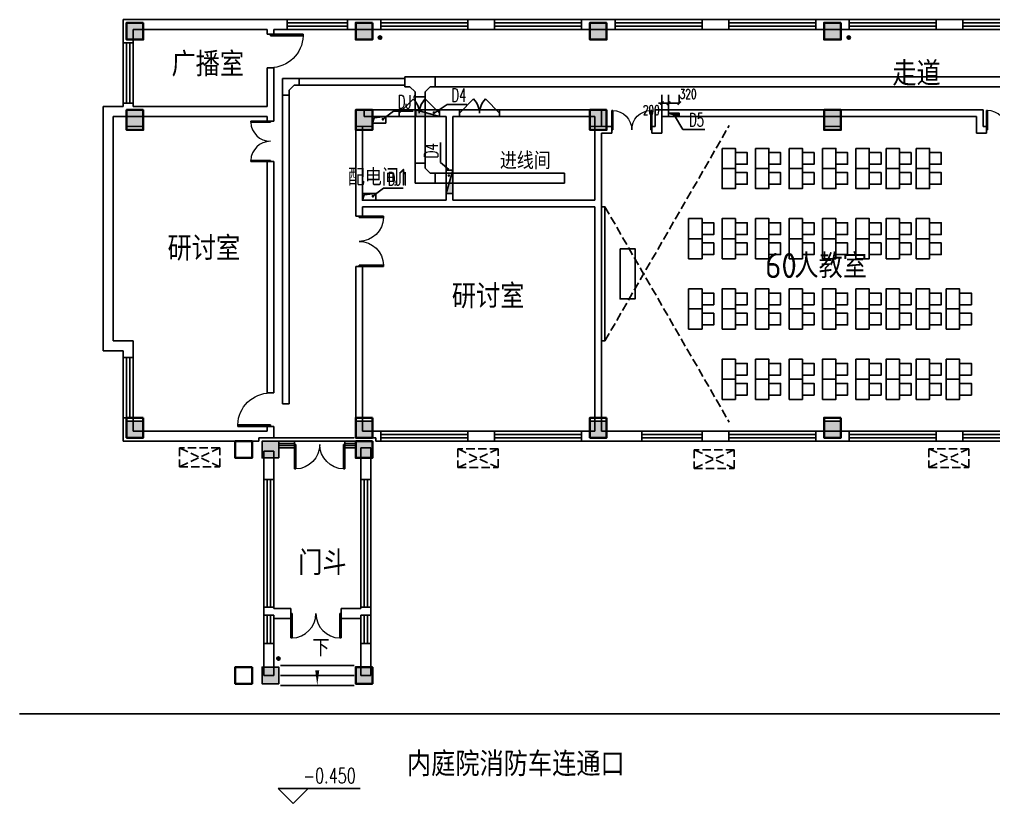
# Model space of a CAD drawing. Extents: x 0 to 302064749, y -59725395 to 1524223.
# Drawn here: x 207873226 to 210784476, y -2830998 to -488307 of the extents above; entities that cross this region are included whole.
import ezdxf

# ---------------------------------------------------------------- set-up
doc = ezdxf.new("R2010")
doc.units = 0
doc.header["$LTSCALE"] = 1000
doc.linetypes.add('DASH', pattern=[0.35, 0.25, -0.1])
for name, color, linetype in [('0-底图', 7, 'Continuous'), ('CABLETRAY', 4, 'Continuous'), ('COLU', 7, 'Continuous'), ('COLU_HATCH', 251, 'Continuous'), ('CURTWALL', 4, 'Continuous'), ('DIM_ELEV', 3, 'Continuous'), ('DIM_SYMB', 3, 'Continuous'), ('DOOR_FIRE', 4, 'Continuous'), ('PUB_TEXT', 7, 'Continuous'), ('STAIR', 2, 'Continuous'), ('TEXT', 7, 'Continuous'), ('WALL', 2, 'Continuous'), ('WINDOW', 4, 'Continuous'), ('家具', 8, 'Continuous'), ('排水', 153, 'Continuous'), ('电洞建筑', 20, 'Continuous'), ('电洞结构', 31, 'Continuous'), ('看线', 30, 'Continuous'), ('空调外机', 211, 'Continuous'), ('道路-DX', 4, 'Continuous')]:
    doc.layers.add(name, color=color, linetype=linetype)
doc.layers.add('砼柱', color=2, linetype='Continuous', lineweight=35)
doc.styles.add('_TCH_DIM', font='SIMPLEX', dxfattribs={"width": 0.8, "height": 5, "bigfont": 'HZTXT'})
doc.styles.add('_TEL_DIM', font='simplex.shx', dxfattribs={"width": 0.8, "height": 3.5, "bigfont": 'gbcbig.shx'})
doc.styles.add('A_DIM_T3', font='simplex.shx', dxfattribs={"width": 0.7, "bigfont": 'gbcbig.shx'})
doc.styles.get("Standard").update_dxf_attribs({"font": 'geniso.shx', "bigfont": 'hztxt.shx'})
doc.dimstyles.new('_TCH_ARCH&&100', dxfattribs={"dimtxt": 280, "dimasz": 100, "dimexe": 250, "dimexo": 300, "dimgap": 135, "dimtad": 1, "dimdec": 0, "dimzin": 0, "dimdsep": 46, "dimtxsty": 'A_DIM_T3', "dimblk": 'ARCHTICK', "dimcen": 0.09, "dimclrt": 7, "dimazin": 2, "dimtfac": 1, "dimtdec": 0, "dimtix": 1, "dimtmove": 2, "dimatfit": 3, "dimfxl": 150, "dimtolj": 1, "dimtzin": 0, "dimarcsym": 0})

# ---------------------------------------------------------------- blocks, each defined once
blk = doc.blocks.new('_ArchTick')
at = {"color": 0, "linetype": 'ByBlock', "const_width": 0.4}
blk.add_lwpolyline([(-0.5, -0.5), (0.5, 0.5)], dxfattribs=at)
blk = doc.blocks.new('*D985')
at = {"layer": 'Defpoints', "color": 0, "transparency": 16777216}
for p in [(2077550, -6935), (2077230, -7232), (2077550, -7232)]:
    blk.add_point(p, dxfattribs=at)
at = {"layer": '电洞建筑', "color": 0, "lineweight": -2, "transparency": 16777216}
for p, q in [((2077230, -6932), (2077230, -6685)), ((2077550, -6932), (2077550, -6685)), ((2077230, -6935), (2077550, -6935))]:
    blk.add_line(p, q, dxfattribs=at)
at = {"layer": '电洞建筑', "color": 0, "lineweight": -2, "transparency": 16777216, "xscale": 100, "yscale": 100, "zscale": 100, "rotation": 180}
blk.add_blockref('_ArchTick', (2077230, -6935), dxfattribs=at)
at = {"layer": '电洞建筑', "color": 0, "lineweight": -2, "transparency": 16777216, "xscale": 100, "yscale": 100, "zscale": 100}
blk.add_blockref('_ArchTick', (2077550, -6935), dxfattribs=at)
at = {"layer": '电洞建筑', "color": 7, "transparency": 16777216, "insert": (2077813, -6658), "char_height": 280, "attachment_point": 5, "style": 'A_DIM_T3'}
blk.add_mtext('\\A1;320', dxfattribs=at)
blk = doc.blocks.new('js')
at = {"layer": '家具', "linetype": 'DASH'}
for points in [[(569568, 805988), (573281, 812418)], [(569568, 809988), (573281, 803558)]]:
    blk.add_lwpolyline(points, dxfattribs=at)
at = {"layer": '家具'}
for points in [[(573068, 811738), (573068, 811138), (573468, 811138), (573468, 811738)], [(574068, 811738), (574068, 811138), (574468, 811138), (574468, 811738)], [(575068, 811738), (575068, 811138), (575468, 811138), (575468, 811738)], [(576068, 811738), (576068, 811138), (576468, 811138), (576468, 811738)], [(577068, 811738), (577068, 811138), (577468, 811138), (577468, 811738)], [(577968, 811738), (577968, 811138), (578368, 811138), (578368, 811738)], [(578868, 811738), (578868, 811138), (579268, 811138), (579268, 811738)], [(573468, 811613), (573468, 811263), (573818, 811263), (573818, 811613)], [(574468, 811613), (574468, 811263), (574818, 811263), (574818, 811613)], [(575468, 811613), (575468, 811263), (575818, 811263), (575818, 811613)], [(576468, 811613), (576468, 811263), (576818, 811263), (576818, 811613)], [(577468, 811613), (577468, 811263), (577818, 811263), (577818, 811613)], [(578368, 811613), (578368, 811263), (578718, 811263), (578718, 811613)], [(579268, 811613), (579268, 811263), (579618, 811263), (579618, 811613)], [(573068, 811138), (573068, 810538), (573468, 810538), (573468, 811138)], [(574068, 811138), (574068, 810538), (574468, 810538), (574468, 811138)], [(575068, 811138), (575068, 810538), (575468, 810538), (575468, 811138)], [(576068, 811138), (576068, 810538), (576468, 810538), (576468, 811138)], [(577068, 811138), (577068, 810538), (577468, 810538), (577468, 811138)], [(577968, 811138), (577968, 810538), (578368, 810538), (578368, 811138)], [(578868, 811138), (578868, 810538), (579268, 810538), (579268, 811138)], [(573468, 811013), (573468, 810663), (573818, 810663), (573818, 811013)], [(574468, 811013), (574468, 810663), (574818, 810663), (574818, 811013)], [(575468, 811013), (575468, 810663), (575818, 810663), (575818, 811013)], [(576468, 811013), (576468, 810663), (576818, 810663), (576818, 811013)], [(577468, 811013), (577468, 810663), (577818, 810663), (577818, 811013)], [(578368, 811013), (578368, 810663), (578718, 810663), (578718, 811013)], [(579268, 811013), (579268, 810663), (579618, 810663), (579618, 811013)], [(569468, 805988), (569468, 809988), (569568, 809988), (569568, 805988)], [(572068, 809038), (572068, 809638), (572468, 809638), (572468, 809038)], [(573068, 809038), (573068, 809638), (573468, 809638), (573468, 809038)], [(574068, 809038), (574068, 809638), (574468, 809638), (574468, 809038)], [(575068, 809038), (575068, 809638), (575468, 809638), (575468, 809038)], [(576068, 809038), (576068, 809638), (576468, 809638), (576468, 809038)], [(577068, 809038), (577068, 809638), (577468, 809638), (577468, 809038)], [(577968, 809038), (577968, 809638), (578368, 809638), (578368, 809038)], [(578868, 809038), (578868, 809638), (579268, 809638), (579268, 809038)], [(572468, 809163), (572468, 809513), (572818, 809513), (572818, 809163)], [(573468, 809163), (573468, 809513), (573818, 809513), (573818, 809163)], [(574468, 809163), (574468, 809513), (574818, 809513), (574818, 809163)], [(575468, 809163), (575468, 809513), (575818, 809513), (575818, 809163)], [(576468, 809163), (576468, 809513), (576818, 809513), (576818, 809163)], [(577468, 809163), (577468, 809513), (577818, 809513), (577818, 809163)], [(578368, 809163), (578368, 809513), (578718, 809513), (578718, 809163)], [(579268, 809163), (579268, 809513), (579618, 809513), (579618, 809163)], [(572068, 808438), (572068, 809038), (572468, 809038), (572468, 808438)], [(573068, 808438), (573068, 809038), (573468, 809038), (573468, 808438)], [(574068, 808438), (574068, 809038), (574468, 809038), (574468, 808438)], [(575068, 808438), (575068, 809038), (575468, 809038), (575468, 808438)], [(576068, 808438), (576068, 809038), (576468, 809038), (576468, 808438)], [(577068, 808438), (577068, 809038), (577468, 809038), (577468, 808438)], [(577968, 808438), (577968, 809038), (578368, 809038), (578368, 808438)], [(578868, 808438), (578868, 809038), (579268, 809038), (579268, 808438)], [(572468, 808563), (572468, 808913), (572818, 808913), (572818, 808563)], [(573468, 808563), (573468, 808913), (573818, 808913), (573818, 808563)], [(574468, 808563), (574468, 808913), (574818, 808913), (574818, 808563)], [(575468, 808563), (575468, 808913), (575818, 808913), (575818, 808563)], [(576468, 808563), (576468, 808913), (576818, 808913), (576818, 808563)], [(577468, 808563), (577468, 808913), (577818, 808913), (577818, 808563)], [(578368, 808563), (578368, 808913), (578718, 808913), (578718, 808563)], [(579268, 808563), (579268, 808913), (579618, 808913), (579618, 808563)], [(570018, 808738), (570468, 808738), (570468, 807238), (570018, 807238)], [(572068, 806938), (572068, 807538), (572468, 807538), (572468, 806938)], [(572468, 807063), (572468, 807413), (572818, 807413), (572818, 807063)], [(573068, 806938), (573068, 807538), (573468, 807538), (573468, 806938)], [(573468, 807063), (573468, 807413), (573818, 807413), (573818, 807063)], [(574068, 806938), (574068, 807538), (574468, 807538), (574468, 806938)], [(574468, 807063), (574468, 807413), (574818, 807413), (574818, 807063)], [(575068, 806938), (575068, 807538), (575468, 807538), (575468, 806938)], [(575468, 807063), (575468, 807413), (575818, 807413), (575818, 807063)], [(576068, 806938), (576068, 807538), (576468, 807538), (576468, 806938)], [(576468, 807063), (576468, 807413), (576818, 807413), (576818, 807063)], [(577068, 806938), (577068, 807538), (577468, 807538), (577468, 806938)], [(577468, 807063), (577468, 807413), (577818, 807413), (577818, 807063)], [(577968, 806938), (577968, 807538), (578368, 807538), (578368, 806938)], [(578368, 807063), (578368, 807413), (578718, 807413), (578718, 807063)], [(578868, 806938), (578868, 807538), (579268, 807538), (579268, 806938)], [(579268, 807063), (579268, 807413), (579618, 807413), (579618, 807063)], [(579768, 806938), (579768, 807538), (580168, 807538), (580168, 806938)], [(580168, 807063), (580168, 807413), (580518, 807413), (580518, 807063)], [(572068, 806338), (572068, 806938), (572468, 806938), (572468, 806338)], [(572468, 806463), (572468, 806813), (572818, 806813), (572818, 806463)], [(573068, 806338), (573068, 806938), (573468, 806938), (573468, 806338)], [(573468, 806463), (573468, 806813), (573818, 806813), (573818, 806463)], [(574068, 806338), (574068, 806938), (574468, 806938), (574468, 806338)], [(574468, 806463), (574468, 806813), (574818, 806813), (574818, 806463)], [(575068, 806338), (575068, 806938), (575468, 806938), (575468, 806338)], [(575468, 806463), (575468, 806813), (575818, 806813), (575818, 806463)], [(576068, 806338), (576068, 806938), (576468, 806938), (576468, 806338)], [(576468, 806463), (576468, 806813), (576818, 806813), (576818, 806463)], [(577068, 806338), (577068, 806938), (577468, 806938), (577468, 806338)], [(577468, 806463), (577468, 806813), (577818, 806813), (577818, 806463)], [(577968, 806338), (577968, 806938), (578368, 806938), (578368, 806338)], [(578368, 806463), (578368, 806813), (578718, 806813), (578718, 806463)], [(578868, 806338), (578868, 806938), (579268, 806938), (579268, 806338)], [(579268, 806463), (579268, 806813), (579618, 806813), (579618, 806463)], [(579768, 806338), (579768, 806938), (580168, 806938), (580168, 806338)], [(580168, 806463), (580168, 806813), (580518, 806813), (580518, 806463)], [(573068, 804838), (573068, 805438), (573468, 805438), (573468, 804838)], [(573468, 804963), (573468, 805313), (573818, 805313), (573818, 804963)], [(574068, 804838), (574068, 805438), (574468, 805438), (574468, 804838)], [(574468, 804963), (574468, 805313), (574818, 805313), (574818, 804963)], [(575068, 804838), (575068, 805438), (575468, 805438), (575468, 804838)], [(575468, 804963), (575468, 805313), (575818, 805313), (575818, 804963)], [(576068, 804838), (576068, 805438), (576468, 805438), (576468, 804838)], [(576468, 804963), (576468, 805313), (576818, 805313), (576818, 804963)], [(577068, 804838), (577068, 805438), (577468, 805438), (577468, 804838)], [(577468, 804963), (577468, 805313), (577818, 805313), (577818, 804963)], [(577968, 804838), (577968, 805438), (578368, 805438), (578368, 804838)], [(578368, 804963), (578368, 805313), (578718, 805313), (578718, 804963)], [(578868, 804838), (578868, 805438), (579268, 805438), (579268, 804838)], [(579268, 804963), (579268, 805313), (579618, 805313), (579618, 804963)], [(579768, 804838), (579768, 805438), (580168, 805438), (580168, 804838)], [(580168, 804963), (580168, 805313), (580518, 805313), (580518, 804963)], [(573068, 804238), (573068, 804838), (573468, 804838), (573468, 804238)], [(573468, 804363), (573468, 804713), (573818, 804713), (573818, 804363)], [(574068, 804238), (574068, 804838), (574468, 804838), (574468, 804238)], [(574468, 804363), (574468, 804713), (574818, 804713), (574818, 804363)], [(575068, 804238), (575068, 804838), (575468, 804838), (575468, 804238)], [(575468, 804363), (575468, 804713), (575818, 804713), (575818, 804363)], [(576068, 804238), (576068, 804838), (576468, 804838), (576468, 804238)], [(576468, 804363), (576468, 804713), (576818, 804713), (576818, 804363)], [(577068, 804238), (577068, 804838), (577468, 804838), (577468, 804238)], [(577468, 804363), (577468, 804713), (577818, 804713), (577818, 804363)], [(577968, 804238), (577968, 804838), (578368, 804838), (578368, 804238)], [(578368, 804363), (578368, 804713), (578718, 804713), (578718, 804363)], [(578868, 804238), (578868, 804838), (579268, 804838), (579268, 804238)], [(579268, 804363), (579268, 804713), (579618, 804713), (579618, 804363)], [(579768, 804238), (579768, 804838), (580168, 804838), (580168, 804238)], [(580168, 804363), (580168, 804713), (580518, 804713), (580518, 804363)]]:
    blk.add_lwpolyline(points, close=True, dxfattribs=at)
blk = doc.blocks.new('ng')
at = {"layer": '排水'}
for p, q in [((346041, 781408), (346041, 781308)), ((345991, 781358), (346091, 781358))]:
    blk.add_line(p, q, dxfattribs=at)
blk.add_circle((346041, 781358), 50, dxfattribs=at)
blk = doc.blocks.new('1111')
at = {"layer": 'COLU_HATCH'}
h = blk.add_hatch(color=256, dxfattribs=at)
h.dxf.hatch_style = 1
h.paths.add_polyline_path([(1099492, 1114091), (1099492, 1114591), (1098992, 1114591), (1098992, 1114091)])
h = blk.add_hatch(color=256, dxfattribs=at)
h.dxf.hatch_style = 1
h.paths.add_polyline_path([(1106342, 1114091), (1106342, 1114591), (1105842, 1114591), (1105842, 1114091)])
h = blk.add_hatch(color=256, dxfattribs=at)
h.dxf.hatch_style = 1
h.paths.add_polyline_path([(1113342, 1114091), (1113342, 1114591), (1112842, 1114591), (1112842, 1114091)])
h = blk.add_hatch(color=256, dxfattribs=at)
h.dxf.hatch_style = 1
h.paths.add_polyline_path([(1120342, 1114091), (1120342, 1114591), (1119842, 1114591), (1119842, 1114091)])
h = blk.add_hatch(color=256, dxfattribs=at)
h.dxf.hatch_style = 1
h.paths.add_polyline_path([(1099492, 1111491), (1099492, 1111991), (1098992, 1111991), (1098992, 1111491)])
h = blk.add_hatch(color=256, dxfattribs=at)
h.dxf.hatch_style = 1
h.paths.add_polyline_path([(1106342, 1111491), (1106342, 1111991), (1105842, 1111991), (1105842, 1111491)])
h = blk.add_hatch(color=256, dxfattribs=at)
h.dxf.hatch_style = 1
h.paths.add_polyline_path([(1113342, 1111491), (1113342, 1111991), (1112842, 1111991), (1112842, 1111491)])
h = blk.add_hatch(color=256, dxfattribs=at)
h.dxf.hatch_style = 1
h.paths.add_polyline_path([(1120342, 1111491), (1120342, 1111991), (1119842, 1111991), (1119842, 1111491)])
h = blk.add_hatch(color=256, dxfattribs=at)
h.dxf.hatch_style = 1
h.paths.add_polyline_path([(1099492, 1102191), (1099492, 1102691), (1098992, 1102691), (1098992, 1102191)])
h = blk.add_hatch(color=256, dxfattribs=at)
h.dxf.hatch_style = 1
h.paths.add_polyline_path([(1106342, 1102191), (1106342, 1102691), (1105842, 1102691), (1105842, 1102191)])
h = blk.add_hatch(color=256, dxfattribs=at)
h.dxf.hatch_style = 1
h.paths.add_polyline_path([(1113342, 1102191), (1113342, 1102691), (1112842, 1102691), (1112842, 1102191)])
h = blk.add_hatch(color=256, dxfattribs=at)
h.dxf.hatch_style = 1
h.paths.add_polyline_path([(1120342, 1102191), (1120342, 1102691), (1119842, 1102691), (1119842, 1102191)])
h = blk.add_hatch(color=256, dxfattribs=at)
h.dxf.hatch_style = 1
h.paths.add_polyline_path([(1103542, 1101591), (1103542, 1102091), (1103042, 1102091), (1103042, 1101591)])
h = blk.add_hatch(color=256, dxfattribs=at)
h.dxf.hatch_style = 1
h.paths.add_polyline_path([(1106342, 1101591), (1106342, 1102091), (1105842, 1102091), (1105842, 1101591)])
h = blk.add_hatch(color=256, dxfattribs=at)
h.dxf.hatch_style = 1
h.paths.add_polyline_path([(1103542, 1094841), (1103542, 1095341), (1103042, 1095341), (1103042, 1094841)])
h = blk.add_hatch(color=256, dxfattribs=at)
h.dxf.hatch_style = 1
h.paths.add_polyline_path([(1106342, 1094841), (1106342, 1095341), (1105842, 1095341), (1105842, 1094841)])
at = {"layer": 'COLU'}
for points in [[(1099492, 1114091), (1099492, 1114591), (1098992, 1114591), (1098992, 1114091)], [(1106342, 1114091), (1106342, 1114591), (1105842, 1114591), (1105842, 1114091)], [(1113342, 1114091), (1113342, 1114591), (1112842, 1114591), (1112842, 1114091)], [(1120342, 1114091), (1120342, 1114591), (1119842, 1114591), (1119842, 1114091)], [(1099492, 1111491), (1099492, 1111991), (1098992, 1111991), (1098992, 1111491)], [(1106342, 1111491), (1106342, 1111991), (1105842, 1111991), (1105842, 1111491)], [(1113342, 1111491), (1113342, 1111991), (1112842, 1111991), (1112842, 1111491)], [(1120342, 1111491), (1120342, 1111991), (1119842, 1111991), (1119842, 1111491)], [(1099492, 1102191), (1099492, 1102691), (1098992, 1102691), (1098992, 1102191)], [(1106342, 1102191), (1106342, 1102691), (1105842, 1102691), (1105842, 1102191)], [(1113342, 1102191), (1113342, 1102691), (1112842, 1102691), (1112842, 1102191)], [(1120342, 1102191), (1120342, 1102691), (1119842, 1102691), (1119842, 1102191)], [(1103542, 1101591), (1103542, 1102091), (1103042, 1102091), (1103042, 1101591)], [(1106342, 1101591), (1106342, 1102091), (1105842, 1102091), (1105842, 1101591)], [(1103542, 1094841), (1103542, 1095341), (1103042, 1095341), (1103042, 1094841)], [(1106342, 1094841), (1106342, 1095341), (1105842, 1095341), (1105842, 1094841)]]:
    blk.add_lwpolyline(points, close=True, dxfattribs=at)
blk = doc.blocks.new('rtyu')
at = {"layer": '砼柱', "lineweight": 35}
for points in [[(2821608, 730240), (2821108, 730240), (2821108, 729740), (2821608, 729740)], [(2821608, 730240), (2821108, 730240), (2821108, 729740), (2821608, 729740)], [(2828458, 730240), (2827958, 730240), (2827958, 729740), (2828458, 729740)], [(2828458, 730240), (2827958, 730240), (2827958, 729740), (2828458, 729740)], [(2835458, 730240), (2834958, 730240), (2834958, 729740), (2835458, 729740)], [(2835458, 730240), (2834958, 730240), (2834958, 729740), (2835458, 729740)], [(2842458, 730240), (2841958, 730240), (2841958, 729740), (2842458, 729740)], [(2842458, 730240), (2841958, 730240), (2841958, 729740), (2842458, 729740)], [(2821608, 727640), (2821108, 727640), (2821108, 727040), (2821608, 727040)], [(2821608, 727640), (2821108, 727640), (2821108, 727040), (2821608, 727040)], [(2828458, 727640), (2827958, 727640), (2827958, 727040), (2828458, 727040)], [(2828458, 727640), (2827958, 727640), (2827958, 727040), (2828458, 727040)], [(2835458, 727640), (2834958, 727640), (2834958, 727040), (2835458, 727040)], [(2835458, 727640), (2834958, 727640), (2834958, 727040), (2835458, 727040)], [(2842458, 727640), (2841958, 727640), (2841958, 727040), (2842458, 727040)], [(2842458, 727640), (2841958, 727640), (2841958, 727040), (2842458, 727040)], [(2821608, 718440), (2821108, 718440), (2821108, 717840), (2821608, 717840)], [(2821608, 718440), (2821108, 718440), (2821108, 717840), (2821608, 717840)], [(2828458, 718440), (2827958, 718440), (2827958, 717840), (2828458, 717840)], [(2828458, 718440), (2827958, 718440), (2827958, 717840), (2828458, 717840)], [(2835458, 718440), (2834958, 718440), (2834958, 717840), (2835458, 717840)], [(2835458, 718440), (2834958, 718440), (2834958, 717840), (2835458, 717840)], [(2842458, 718440), (2841958, 718440), (2841958, 717840), (2842458, 717840)], [(2842458, 718440), (2841958, 718440), (2841958, 717840), (2842458, 717840)], [(2824858, 717740), (2824358, 717740), (2824358, 717240), (2824858, 717240)], [(2824858, 717740), (2824358, 717740), (2824358, 717240), (2824858, 717240)], [(2828458, 717740), (2827958, 717740), (2827958, 717240), (2828458, 717240)], [(2828458, 717740), (2827958, 717740), (2827958, 717240), (2828458, 717240)], [(2824858, 710990), (2824358, 710990), (2824358, 710490), (2824858, 710490)], [(2824858, 710990), (2824358, 710990), (2824358, 710490), (2824858, 710490)], [(2828458, 710990), (2827958, 710990), (2827958, 710490), (2828458, 710490)], [(2828458, 710990), (2827958, 710990), (2827958, 710490), (2828458, 710490)]]:
    blk.add_lwpolyline(points, close=True, dxfattribs=at)
blk = doc.blocks.new('A$C6D717843')
at = {"layer": 'TEXT'}
blk.add_blockref('rtyu', (-2821208, -641940), dxfattribs=at)
blk = doc.blocks.new('$WINLIB2D$00000001')
at = {"color": 0}
for points in [[(-0.5, 0.5), (-0.5, -0.5)], [(-0.5, 0.5), (0.5, 0.5)], [(0.5, -0.5), (0.5, 0.5)], [(0.5, 0.1667), (-0.5, 0.1667)], [(0.5, -0.1667), (-0.5, -0.1667)], [(-0.5, -0.5), (0.5, -0.5)]]:
    blk.add_lwpolyline(points, dxfattribs=at)
blk = doc.blocks.new('$DorLib2D$00000002')
for p, q in [((-0.5, 0), (-0.5, 0.4875)), ((-0.475, 0.4875), (-0.5, 0.4875)), ((-0.475, 0), (-0.475, 0.4875)), ((0.475, 0), (0.475, 0.4875)), ((0.475, 0.4875), (0.5, 0.4875)), ((0.5, 0), (0.5, 0.4875)), ((-0.5, 0), (-0.475, 0)), ((0.5, 0), (0.475, 0))]:
    blk.add_line(p, q)
at = {"lineweight": 13}
for centre, start, end in [((-0.4875, 0), 0, 88.53072), ((0.4875, 0), 91.46928, 180)]:
    blk.add_arc(centre, 0.4875, start, end, dxfattribs=at)
blk = doc.blocks.new('$DorLib2D$00000001')
for p, q in [((0.45, 0.975), (0.5, 0.975)), ((0.45, 0), (0.45, 0.975)), ((0.5, 0), (0.5, 0.975)), ((0.5, 0), (0.45, 0))]:
    blk.add_line(p, q)
at = {"lineweight": 13}
blk.add_arc((0.475, 0), 0.975, 91.4693, 180, dxfattribs=at)
blk = doc.blocks.new('$DorLib2D$00000116')
at = {"color": 0}
for p, q in [((-0.5, 0), (-0.146, 0.354)), ((0.5, 0), (0.146, 0.354))]:
    blk.add_line(p, q, dxfattribs=at)
for centre, start, end in [((-0.5, 0), 0, 45), ((0.5, 0), 135, 180)]:
    blk.add_arc(centre, 0.5, start, end, dxfattribs=at)
blk = doc.blocks.new('gfhjghj')
at = {"layer": 'CURTWALL'}
for p, q in [((1068656.6, 13750.1), (1068182.7, 13750.1)), ((1068182.7, 13750.1), (1068182.7, 13550.1)), ((1068182.7, 13683.4), (1068656.6, 13683.4)), ((1068656.6, 13550.1), (1068656.6, 13750.1)), ((1070482.7, 13750.1), (1070156.6, 13750.1)), ((1070156.6, 13750.1), (1070156.6, 13550.1)), ((1070156.6, 13683.4), (1070482.7, 13683.4)), ((1070482.7, 13550.1), (1070482.7, 13750.1)), ((1068182.7, 13616.7), (1068656.6, 13616.7)), ((1068182.7, 13550.1), (1068656.6, 13550.1)), ((1070156.6, 13616.7), (1070482.7, 13616.7)), ((1070156.6, 13550.1), (1070482.7, 13550.1))]:
    blk.add_line(p, q, dxfattribs=at)
at = {"layer": 'DIM_ELEV'}
for p, q in [((1068611.5, 2923.2), (1068161.5, 3373.2)), ((1068161.5, 3373.2), (1070612.5, 3373.2)), ((1068611.5, 2923.2), (1069061.5, 3373.2))]:
    blk.add_line(p, q, dxfattribs=at)
at = {"layer": 'DIM_SYMB'}
blk.add_lwpolyline([(1069332.7, 7166.8, 0, 0, 0), (1069332.7, 6450.1, 0, 120, 0), (1069332.7, 6900.1, 0, 0, 0)], format="xyseb", dxfattribs=at)
at = {"layer": 'DOOR_FIRE'}
for p, q in [((1071782.7, 23650.1), (1072982.7, 23650.1)), ((1073582.7, 23650.1), (1074782.7, 23650.1)), ((1071782.7, 23450.1), (1072982.7, 23450.1)), ((1073582.7, 23450.1), (1074782.7, 23450.1))]:
    blk.add_line(p, q, dxfattribs=at)
at = {"layer": 'STAIR'}
for p, q in [((1068232.7, 7050.1), (1070432.7, 7050.1)), ((1068232.7, 6750.1), (1070432.7, 6750.1)), ((1068232.7, 6450.1), (1070432.7, 6450.1))]:
    blk.add_line(p, q, dxfattribs=at)
at = {"layer": 'WALL'}
for p, q in [((1063532.7, 26350.1), (1067932.7, 26350.1)), ((1063532.7, 26350.1), (1063532.7, 25650.1)), ((1068432.7, 26350.1), (1067932.7, 26350.1)), ((1068432.7, 26050.1), (1068432.7, 26350.1)), ((1071232.7, 26350.1), (1070232.7, 26350.1)), ((1070232.7, 26350.1), (1070232.7, 26050.1)), ((1071232.7, 26050.1), (1071232.7, 26350.1)), ((1074632.7, 26350.1), (1073832.7, 26350.1)), ((1073832.7, 26350.1), (1073832.7, 26050.1)), ((1074632.7, 26050.1), (1074632.7, 26350.1)), ((1078232.7, 26350.1), (1077232.7, 26350.1)), ((1077232.7, 26350.1), (1077232.7, 26050.1)), ((1078232.7, 26050.1), (1078232.7, 26350.1)), ((1081632.7, 26350.1), (1080832.7, 26350.1)), ((1080832.7, 26350.1), (1080832.7, 26050.1)), ((1081632.7, 26050.1), (1081632.7, 26350.1)), ((1085232.7, 26350.1), (1084232.7, 26350.1)), ((1084232.7, 26350.1), (1084232.7, 26050.1)), ((1085232.7, 26050.1), (1085232.7, 26350.1)), ((1088632.7, 26350.1), (1087832.7, 26350.1)), ((1087832.7, 26350.1), (1087832.7, 26050.1)), ((1088632.7, 26050.1), (1088632.7, 26350.1)), ((1063832.7, 26050.1), (1067832.7, 26050.1)), ((1063832.7, 25650.1), (1063832.7, 26050.1)), ((1067832.7, 26050.1), (1067832.7, 25910.1)), ((1068032.7, 26050.1), (1068432.7, 26050.1)), ((1068032.7, 25910.1), (1068032.7, 26050.1)), ((1070232.7, 26050.1), (1071232.7, 26050.1)), ((1073832.7, 26050.1), (1074632.7, 26050.1)), ((1077232.7, 26050.1), (1078232.7, 26050.1)), ((1080832.7, 26050.1), (1081632.7, 26050.1)), ((1084232.7, 26050.1), (1085232.7, 26050.1)), ((1087832.7, 26050.1), (1088632.7, 26050.1)), ((1063532.7, 25650.1), (1063832.7, 25650.1)), ((1067832.7, 25910.1), (1068032.7, 25910.1)), ((1068032.7, 24910.1), (1067832.7, 24910.1)), ((1067832.7, 24910.1), (1067832.7, 23750.1)), ((1068032.7, 23550.1), (1068032.7, 24910.1)), ((1062932.7, 23750.1), (1062932.7, 16450.1)), ((1063532.7, 23750.1), (1062932.7, 23750.1)), ((1063832.7, 23850.1), (1063532.7, 23850.1)), ((1063532.7, 23850.1), (1063532.7, 23750.1)), ((1063832.7, 23750.1), (1063832.7, 23850.1)), ((1067832.7, 23750.1), (1063832.7, 23750.1)), ((1071782.7, 23650.1), (1070732.7, 23650.1)), ((1070732.7, 23650.1), (1070732.7, 23450.1)), ((1071782.7, 23450.1), (1071782.7, 23650.1)), ((1073282.7, 23650.1), (1072982.7, 23650.1)), ((1072982.7, 23650.1), (1072982.7, 23450.1)), ((1073582.7, 23650.1), (1073282.7, 23650.1)), ((1073582.7, 23450.1), (1073582.7, 23650.1)), ((1077832.7, 23650.1), (1074782.7, 23650.1)), ((1074782.7, 23650.1), (1074782.7, 23450.1)), ((1077832.7, 23650.1), (1077832.7, 23150.1)), ((1079432.7, 23650.1), (1089232.7, 23650.1)), ((1079432.7, 23650.1), (1079432.7, 23150.1)), ((1089232.7, 23650.1), (1089232.7, 23150.1)), ((1063232.7, 23450.1), (1063232.7, 16750.1)), ((1063732.7, 23450.1), (1063232.7, 23450.1)), ((1067832.7, 23450.1), (1063732.7, 23450.1)), ((1067832.7, 23450.1), (1067832.7, 23310.1)), ((1067832.7, 23310.1), (1068032.7, 23310.1)), ((1068032.7, 23310.1), (1068032.7, 23550.1)), ((1070732.7, 23450.1), (1071782.7, 23450.1)), ((1072982.7, 23450.1), (1073182.7, 23450.1)), ((1073182.7, 23450.1), (1073182.7, 20950.1)), ((1073382.7, 23450.1), (1073382.7, 20950.1)), ((1073382.7, 23450.1), (1073582.7, 23450.1)), ((1074782.7, 23450.1), (1077632.7, 23450.1)), ((1077632.7, 23450.1), (1077632.7, 23050.1)), ((1079632.7, 23450.1), (1089032.7, 23450.1)), ((1079632.7, 23450.1), (1079632.7, 23150.1)), ((1089032.7, 23450.1), (1089032.7, 22950.1)), ((1070482.7, 23150.1), (1070482.7, 20850.1)), ((1070682.7, 23150.1), (1070482.7, 23150.1)), ((1070682.7, 23150.1), (1070682.7, 20950.1)), ((1077632.7, 23050.1), (1077632.7, 20950.1)), ((1078132.7, 23150.1), (1077832.7, 23150.1)), ((1078132.7, 22950.1), (1078132.7, 23150.1)), ((1079432.7, 23150.1), (1079332.7, 23150.1)), ((1079332.7, 23150.1), (1079332.7, 22950.1)), ((1079632.7, 23150.1), (1079632.7, 23150.1)), ((1079632.7, 23150.1), (1079632.7, 22950.1)), ((1089332.7, 23150.1), (1089232.7, 23150.1)), ((1089332.7, 22950.1), (1089332.7, 23150.1)), ((1077832.7, 22950.1), (1078132.7, 22950.1)), ((1077832.7, 22950.1), (1077832.7, 20850.1)), ((1079332.7, 22950.1), (1079532.7, 22950.1)), ((1079532.7, 22950.1), (1079632.7, 22950.1)), ((1089032.7, 22950.1), (1089332.7, 22950.1)), ((1067832.7, 22110.1), (1067832.7, 15190.1)), ((1068032.7, 22110.1), (1067832.7, 22110.1)), ((1068032.7, 15190.1), (1068032.7, 22110.1)), ((1070482.7, 20850.1), (1070482.7, 20470.3)), ((1070682.7, 20950.1), (1073182.7, 20950.1)), ((1070682.7, 20470.3), (1070682.7, 20750.1)), ((1070682.7, 20750.1), (1073282.7, 20750.1)), ((1073282.7, 20750.1), (1077632.7, 20750.1)), ((1073382.7, 20950.1), (1077632.7, 20950.1)), ((1077632.7, 20750.1), (1077632.7, 14050.1)), ((1077832.7, 20850.1), (1077832.7, 14050.1)), ((1070482.7, 20470.3), (1070682.7, 20470.3)), ((1070682.7, 18970.3), (1070482.7, 18970.3)), ((1070482.7, 18970.3), (1070482.7, 13850.1)), ((1070682.7, 14050.1), (1070682.7, 18970.3)), ((1063232.7, 16750.1), (1063832.7, 16750.1)), ((1063832.7, 16250.1), (1063832.7, 16750.1)), ((1062932.7, 16450.1), (1063532.7, 16450.1)), ((1063532.7, 16450.1), (1063532.7, 16250.1)), ((1063532.7, 16250.1), (1063832.7, 16250.1)), ((1067832.7, 15190.1), (1068032.7, 15190.1)), ((1063832.7, 14450.1), (1063532.7, 14450.1)), ((1063532.7, 14450.1), (1063532.7, 13750.1)), ((1063832.7, 14050.1), (1063832.7, 14450.1)), ((1063832.7, 14050.1), (1067582.7, 14050.1)), ((1067582.7, 14050.1), (1067832.7, 14050.1)), ((1068032.7, 14190.1), (1067832.7, 14190.1)), ((1067832.7, 14190.1), (1067832.7, 14050.1)), ((1068032.7, 13850.1), (1068032.7, 14190.1)), ((1071082.7, 14050.1), (1070682.7, 14050.1)), ((1071232.7, 14050.1), (1071082.7, 14050.1)), ((1071232.7, 13750.1), (1071232.7, 14050.1)), ((1074632.7, 14050.1), (1073832.7, 14050.1)), ((1073832.7, 14050.1), (1073832.7, 13750.1)), ((1074632.7, 13750.1), (1074632.7, 14050.1)), ((1077632.7, 14050.1), (1077232.7, 14050.1)), ((1077232.7, 14050.1), (1077232.7, 13750.1)), ((1079032.7, 14050.1), (1077832.7, 14050.1)), ((1079032.7, 13750.1), (1079032.7, 14050.1)), ((1081632.7, 14050.1), (1080832.7, 14050.1)), ((1080832.7, 14050.1), (1080832.7, 13750.1)), ((1081632.7, 13750.1), (1081632.7, 14050.1)), ((1085232.7, 14050.1), (1084232.7, 14050.1)), ((1084232.7, 14050.1), (1084232.7, 13750.1)), ((1085232.7, 13750.1), (1085232.7, 14050.1)), ((1088632.7, 14050.1), (1087832.7, 14050.1)), ((1087832.7, 14050.1), (1087832.7, 13750.1)), ((1088632.7, 13750.1), (1088632.7, 14050.1)), ((1063532.7, 13750.1), (1067582.7, 13750.1)), ((1067582.7, 13750.1), (1067582.7, 13850.1)), ((1067582.7, 13850.1), (1068032.7, 13850.1)), ((1071082.7, 13850.1), (1070482.7, 13850.1)), ((1071082.7, 13850.1), (1071082.7, 13750.1)), ((1071082.7, 13750.1), (1071232.7, 13750.1)), ((1073832.7, 13750.1), (1074632.7, 13750.1)), ((1077232.7, 13750.1), (1077732.7, 13750.1)), ((1077732.7, 13750.1), (1079032.7, 13750.1)), ((1080832.7, 13750.1), (1081632.7, 13750.1)), ((1084232.7, 13750.1), (1085232.7, 13750.1)), ((1087832.7, 13750.1), (1088632.7, 13750.1)), ((1067732.7, 13450.1), (1067732.7, 12600.1)), ((1068032.7, 13450.1), (1067732.7, 13450.1)), ((1068032.7, 12600.1), (1068032.7, 13450.1)), ((1070632.7, 13550.1), (1070632.7, 12600.1)), ((1070932.7, 13550.1), (1070632.7, 13550.1)), ((1070932.7, 12600.1), (1070932.7, 13550.1)), ((1067732.7, 12600.1), (1068032.7, 12600.1)), ((1070632.7, 12600.1), (1070932.7, 12600.1)), ((1068032.7, 8790.1), (1067732.7, 8790.1)), ((1067732.7, 8790.1), (1067732.7, 8650.1)), ((1068032.7, 8750.1), (1068032.7, 8790.1)), ((1068542.7, 8750.1), (1068032.7, 8750.1)), ((1068542.7, 8450.1), (1068542.7, 8750.1)), ((1070632.7, 8750.1), (1070042.7, 8750.1)), ((1070042.7, 8750.1), (1070042.7, 8450.1)), ((1070932.7, 8790.1), (1070632.7, 8790.1)), ((1070632.7, 8790.1), (1070632.7, 8750.1)), ((1070932.7, 8650.1), (1070932.7, 8790.1)), ((1067732.7, 8650.1), (1067732.7, 6750.1)), ((1068032.7, 8450.1), (1068542.7, 8450.1)), ((1068032.7, 8450.1), (1068032.7, 6750.1)), ((1070042.7, 8450.1), (1070632.7, 8450.1)), ((1070632.7, 8450.1), (1070632.7, 6750.1)), ((1070932.7, 8650.1), (1070932.7, 6750.1)), ((1068032.7, 6750.1), (1067732.7, 6750.1)), ((1070932.7, 6750.1), (1070632.7, 6750.1))]:
    blk.add_line(p, q, dxfattribs=at)
at = {"layer": '看线'}
for p, q in [((1068032.7, 13850.1), (1070432.7, 13850.1)), ((1068232.7, 13750.1), (1070432.7, 13750.1))]:
    blk.add_line(p, q, dxfattribs=at)
at = {"layer": '空调外机', "linetype": 'DASH'}
for p, q in [((1066416, 13547.4), (1065216, 12984.9)), ((1066416, 12984.9), (1065216, 13547.4)), ((1074737.6, 13521.2), (1073537.6, 12958.7)), ((1074737.6, 12958.7), (1073537.6, 13521.2)), ((1081796.3, 13495.1), (1080596.3, 12932.6)), ((1081796.3, 12932.6), (1080596.3, 13495.1)), ((1088808, 13524.3), (1087608, 12961.8)), ((1088808, 12961.8), (1087608, 13524.3))]:
    blk.add_line(p, q, dxfattribs=at)
for points in [[(1066416, 13547.4), (1065216, 13547.4), (1065216, 12984.9), (1066416, 12984.9)], [(1074737.6, 13521.2), (1073537.6, 13521.2), (1073537.6, 12958.7), (1074737.6, 12958.7)], [(1081796.3, 13495.1), (1080596.3, 13495.1), (1080596.3, 12932.6), (1081796.3, 12932.6)], [(1088808, 13524.3), (1087608, 13524.3), (1087608, 12961.8), (1088808, 12961.8)]]:
    blk.add_lwpolyline(points, close=True, dxfattribs=at)
at = {"layer": '道路-DX', "ltscale": 5}
blk.add_line((1060432.7, 5600.1), (1142132.7, 5600.1), dxfattribs=at)
for name, p in [('A$C6D717843', (1063732.7, -62049.9)), ('1111', (-35359.3, -1088341))]:
    blk.add_blockref(name, p)
at = {"layer": 'DOOR_FIRE', "yscale": 1200, "zscale": 200}
for p, xscale, rotation in [((1072382.7, 23550.1), -1200, 1.581207165202159e-08), ((1074182.7, 23550.1), 1200, 1.581189644959099e-08)]:
    blk.add_blockref('$DorLib2D$00000116', p, dxfattribs=dict(at, xscale=xscale, rotation=rotation))
at = {"layer": 'WINDOW'}
for name, p, xscale, yscale, zscale, rotation in [('$WINLIB2D$00000001', (1069332.7, 26200.1), 1800, 300, 300, 180.0000000163935), ('$WINLIB2D$00000001', (1072532.7, 26200.1), -2600, 300, 300, 180.0000000163936), ('$WINLIB2D$00000001', (1075932.7, 26200.1), -2600, 300, 300, 180.0000000163936), ('$WINLIB2D$00000001', (1079532.7, 26200.1), -2600, 300, 300, 180.0000000163936), ('$WINLIB2D$00000001', (1082932.7, 26200.1), -2600, 300, 300, 180.0000000163936), ('$WINLIB2D$00000001', (1086532.7, 26200.1), -2600, 300, 300, 180.0000000163936), ('$WINLIB2D$00000001', (1089932.7, 26200.1), -2600, 300, 300, 180.0000000163936), ('$WINLIB2D$00000001', (1063682.7, 24750.1), 1800, 300, 300, 270), ('$DorLib2D$00000001', (1067932.7, 25410.1), -1000, 1000, 200, 270), ('$DorLib2D$00000002', (1078732.7, 23050.1), -1200, 1200, 200, 1.581191177990605e-08), ('$DorLib2D$00000002', (1089932.7, 23050.1), 1200, 1200, 200, 359.9999999822116), ('$DorLib2D$00000002', (1067932.7, 22710.1), 1200, 1200, 200, 90), ('$DorLib2D$00000002', (1070582.7, 19720.3), -1500, 1500, 200, 270), ('$WINLIB2D$00000001', (1063682.7, 15350.1), 1800, 300, 300, 270), ('$DorLib2D$00000001', (1067932.7, 14690.1), -1000, 1000, 200, 90), ('$WINLIB2D$00000001', (1072532.7, 13900.1), 2600, 300, 300, 180.0000000158119), ('$WINLIB2D$00000001', (1075932.7, 13900.1), 2600, 300, 300, 180.0000000158119), ('$WINLIB2D$00000001', (1079932.7, 13900.1), 1800, 300, 300, 180.0000000158118), ('$WINLIB2D$00000001', (1082932.7, 13900.1), 2600, 300, 300, 180.0000000158118), ('$WINLIB2D$00000001', (1086532.7, 13900.1), 2600, 300, 300, 180.0000000158118), ('$WINLIB2D$00000001', (1089532.7, 13900.1), 1800, 300, 300, 180.0000000158118), ('$DorLib2D$00000002', (1069406.6, 13650.1), -1500, 1500, 200, 180), ('$WINLIB2D$00000001', (1067882.7, 10695.1), 3810.000000000001, 300.0000000000001, 300, 270), ('$WINLIB2D$00000001', (1070782.7, 10695.1), -3810, 300, 300, 90), ('$WINLIB2D$00000001', (1067882.7, 8125.1), 850.0000000000002, 300.0000000000001, 300, 270), ('$DorLib2D$00000002', (1069292.7, 8600.1), 1500, 1500, 300, 180.0000000158843), ('$WINLIB2D$00000001', (1070782.7, 8125.1), -850.0000000000002, 300.0000000000001, 300, 90)]:
    blk.add_blockref(name, p, dxfattribs=dict(at, xscale=xscale, yscale=yscale, zscale=zscale, rotation=rotation))
at = {"layer": '家具'}
blk.add_blockref('js', (508364.6, -789238.3), dxfattribs=at)
at = {"layer": '排水'}
for p in [(725167.1, -755550.2), (739179, -755550.2), (722132, -774106.2)]:
    blk.add_blockref('ng', p, dxfattribs=at)
at = {"layer": 'PUB_TEXT'}
for s, height, p in [('广播室', 723.4, (1064975.3, 24651.8)), ('走道', 723.4, (1086521.1, 24371.6)), ('进线间', 506.38, (1074790.5, 21875.1)), ('配电间1', 506.38, (1070250.3, 21383.7)), ('研讨室', 723.4, (1064859.4, 19148.4)), ('60', 750, (1082717.5, 18623)), ('人教室', 723.4, (1083592.5, 18623)), ('研讨室', 723.4, (1073355.2, 17718.6)), ('门斗', 723.4, (1068763.9, 9750.3)), ('内庭院消防车连通口', 723.4, (1072012.2, 3739.2))]:
    blk.add_text(s, height=height, dxfattribs=at).set_placement(p)
at = {"layer": 'PUB_TEXT', "style": '_TCH_DIM'}
blk.add_text('下', height=506.4, dxfattribs=at).set_placement((1069190.3, 7324.3))
at = {"layer": 'PUB_TEXT', "style": '_TCH_DIM', "width": 0.705882}
blk.add_text('-0.450', height=446.25, dxfattribs=at).set_placement((1068917.5, 3530.7))
blk = doc.blocks.new('*D1092')
at = {"layer": 'Defpoints', "color": 0, "transparency": 16777216}
for p in [(2077230, -6932), (2077030, -7632), (2077230, -7632)]:
    blk.add_point(p, dxfattribs=at)
at = {"layer": '电洞建筑', "color": 0, "lineweight": -2, "transparency": 16777216}
for p, q in [((2077030, -7332), (2077030, -6682)), ((2077230, -7332), (2077230, -6682)), ((2077030, -6932), (2076930, -6932)), ((2077030, -6932), (2077230, -6932)), ((2077230, -6932), (2077330, -6932))]:
    blk.add_line(p, q, dxfattribs=at)
at = {"layer": '电洞建筑', "color": 0, "lineweight": -2, "transparency": 16777216, "xscale": 100, "yscale": 100, "zscale": 100}
blk.add_blockref('_ArchTick', (2077030, -6932), dxfattribs=at)
at = {"layer": '电洞建筑', "color": 0, "lineweight": -2, "transparency": 16777216, "xscale": 100, "yscale": 100, "zscale": 100, "rotation": 180}
blk.add_blockref('_ArchTick', (2077230, -6932), dxfattribs=at)
at = {"layer": '电洞建筑', "color": 7, "transparency": 16777216, "insert": (2076714, -7140), "char_height": 280, "attachment_point": 5, "style": 'A_DIM_T3'}
blk.add_mtext('\\A1;200', dxfattribs=at)
blk = doc.blocks.new('1#教学楼-电提建筑结构')
at = {"layer": '电洞建筑', "ltscale": 2000}
h = blk.add_hatch(color=256, dxfattribs=at)
h.dxf.hatch_style = 1
h.paths.add_polyline_path([(2070379.5, -7331.9), (2069679.5, -7131.4), (2069679.5, -7331.9)])
at = {"layer": '电洞建筑', "linetype": 'ByBlock'}
h = blk.add_hatch(dxfattribs=at)
h.set_pattern_fill('ANSI31', color=256, scale=100, angle=-270.00029, style=0)
h.set_pattern_definition([(134.9997147, (1836976.145, -369070.886), (-8.83887878, -8.83879075), [])])
h.paths.add_polyline_path([(2077229.5, -7231.9), (2077549.5, -7331.9), (2077549.5, -7231.9)])
at = {"layer": '电洞建筑', "ltscale": 2000}
h = blk.add_hatch(color=256, dxfattribs=at)
h.dxf.hatch_style = 1
h.paths.add_polyline_path([(2070779.5, -8930), (2070579, -9630), (2070779.5, -9630)])
at = {"layer": 'CABLETRAY'}
for p, q in [((2065690.5, -6696.2), (2065690.5, -6196.2)), ((2065690.5, -6196.2), (2066190.5, -6196.2)), ((2066040.5, -6396.2), (2065890.5, -6546.2)), ((2066190.5, -6396.2), (2066040.5, -6396.2)), ((2066190.5, -6396.2), (2066190.5, -6196.2)), ((2066190.5, -6196.2), (2069351.2, -6196.2)), ((2066190.5, -6196.2), (2066190.5, -6396.2)), ((2069351.2, -6396.2), (2066190.5, -6396.2)), ((2070251.2, -6146.2), (2069351.2, -6146.2)), ((2069351.2, -6146.2), (2069351.2, -6446.2)), ((2069351.2, -6196.2), (2069351.2, -6396.2)), ((2070251.2, -6446.2), (2070251.2, -6146.2)), ((2070251.2, -6146.2), (2098791.7, -6146.2)), ((2070251.2, -6446.2), (2070251.2, -6146.2)), ((2065890.5, -6546.2), (2065890.5, -6696.2)), ((2069351.2, -6446.2), (2069501.2, -6446.2)), ((2069501.2, -6446.2), (2069651.2, -6596.2)), ((2069651.2, -6596.2), (2069651.2, -6746.2)), ((2069951.2, -6596.2), (2070101.2, -6446.2)), ((2069951.2, -6746.2), (2069951.2, -6596.2)), ((2070101.2, -6446.2), (2070251.2, -6446.2)), ((2098791.7, -6446.2), (2070251.2, -6446.2)), ((2065690.5, -15919.2), (2065690.5, -6696.2)), ((2065690.5, -6696.2), (2065890.5, -6696.2)), ((2065890.5, -6696.2), (2065690.5, -6696.2)), ((2065890.5, -6696.2), (2065890.5, -15919.2)), ((2069651.2, -6746.2), (2069951.2, -6746.2)), ((2069651.2, -8725.3), (2069651.2, -6746.2)), ((2069651.2, -6746.2), (2069951.2, -6746.2)), ((2069951.2, -6746.2), (2069951.2, -8725.3)), ((2069951.2, -8725.3), (2069651.2, -8725.3)), ((2069651.2, -8725.3), (2069651.2, -9325.3)), ((2069951.2, -8725.3), (2069651.2, -8725.3)), ((2069951.2, -8875.3), (2069951.2, -8725.3)), ((2070101.2, -9025.3), (2069951.2, -8875.3)), ((2070251.2, -9025.3), (2070101.2, -9025.3)), ((2070251.2, -9325.3), (2070251.2, -9025.3)), ((2070251.2, -9025.3), (2074114.8, -9025.3)), ((2070251.2, -9325.3), (2070251.2, -9025.3)), ((2074114.8, -9025.3), (2074114.8, -9325.3)), ((2069651.2, -9325.3), (2070251.2, -9325.3)), ((2074114.8, -9325.3), (2070251.2, -9325.3)), ((2065890.5, -15919.2), (2065690.5, -15919.2))]:
    blk.add_line(p, q, dxfattribs=at)
at = {"layer": '电洞建筑'}
for p, q in [((2070228.6, -7228.8), (2070608.4, -6970.1)), ((2077656.8, -7719.4, 0), (2077409.9, -7298.6, 0)), ((2078312, -7719.4, 0), (2077656.8, -7719.4, 0)), ((2070661.6, -8918.2), (2070417.6, -8701.1))]:
    blk.add_line(p, q, dxfattribs=at)
at = {"layer": '电洞建筑', "linetype": 'ByBlock'}
for p, q in [((2070608.4, -6970.1), (2071198.9, -6970.1)), ((2077549.5, -7331.9), (2077229.5, -7231.9)), ((2070417.6, -8701.1), (2070417.6, -8110.6))]:
    blk.add_line(p, q, dxfattribs=at)
at = {"layer": '电洞建筑', "ltscale": 2000}
for p, q in [((2070379.5, -7331.9), (2069679.5, -7131.4)), ((2070779.5, -8930), (2070579, -9630))]:
    blk.add_line(p, q, dxfattribs=at)
for points in [[(2070379.5, -7331.9), (2070379.5, -7131.4), (2069679.5, -7131.4), (2069679.5, -7331.9)], [(2070779.5, -8930), (2070579, -8930), (2070579, -9630), (2070779.5, -9630)]]:
    blk.add_lwpolyline(points, close=True, dxfattribs=at)
at = {"layer": '电洞建筑', "linetype": 'ByBlock', "const_width": 40}
for points in [[(2070228.6, -7228.8, 1), (2070201.7, -7199.2, 1)], [(2070676.4, -9081, 1), (2070646.7, -9107.8, 1)]]:
    blk.add_lwpolyline(points, format="xyb", close=True, dxfattribs=at)
at = {"layer": '电洞建筑'}
blk.add_lwpolyline([(2077549.5, -7331.9), (2077229.5, -7331.9), (2077229.5, -7231.9), (2077549.5, -7231.9)], close=True, dxfattribs=at)
at = {"layer": '电洞建筑', "linetype": 'ByBlock', "const_width": 40, "elevation": 0}
blk.add_lwpolyline([(2077414.6, -7267.9, 1), (2077384.9, -7294.8, 1)], format="xyb", close=True, dxfattribs=at)
at = {"layer": '电洞结构'}
for p, q in [((2068691.3, -7414), (2069008.4, -7170.1)), ((2068391.3, -9714), (2068708.4, -9470.1))]:
    blk.add_line(p, q, dxfattribs=at)
at = {"layer": '电洞结构', "linetype": 'ByBlock'}
for p, q in [((2069008.4, -7170.1), (2069598.9, -7170.1)), ((2068708.4, -9470.1), (2069298.9, -9470.1))]:
    blk.add_line(p, q, dxfattribs=at)
at = {"layer": '电洞结构', "ltscale": 2000}
for p, q in [((2068379.5, -7531.9), (2068435.3, -7374.8)), ((2068435.3, -7374.8), (2068779.1, -7330.1)), ((2068079.5, -9831.9), (2068135.3, -9674.8)), ((2068135.3, -9674.8), (2068479.1, -9630.1))]:
    blk.add_line(p, q, dxfattribs=at)
for points in [[(2068779.1, -7531.9), (2068779.1, -7331.9), (2068379.5, -7331.9), (2068379.5, -7531.9)], [(2068479.1, -9831.9), (2068479.1, -9631.9), (2068079.5, -9631.9), (2068079.5, -9831.9)]]:
    blk.add_lwpolyline(points, close=True, dxfattribs=at)
at = {"layer": '电洞结构', "linetype": 'ByBlock', "const_width": 40}
for points in [[(2068704.7, -7428.8, 1), (2068677.9, -7399.2, 1)], [(2068404.7, -9728.8, 1), (2068377.9, -9699.2, 1)]]:
    blk.add_lwpolyline(points, format="xyb", close=True, dxfattribs=at)
at = {"layer": '0-底图'}
blk.add_blockref('gfhjghj', (997396.8, -30782), dxfattribs=at)
at = {"layer": '电洞建筑', "linetype": 'ByBlock', "style": '_TEL_DIM', "width": 0.64}
blk.add_text('D4', height=400, dxfattribs=at).set_placement((2070734.3, -6890.1))
at = {"layer": '电洞建筑', "style": '_TEL_DIM', "width": 0.64}
blk.add_text('D5', height=400, dxfattribs=at).set_placement((2077836.7, -7627.3, 0))
at = {"layer": '电洞建筑', "linetype": 'ByBlock', "style": '_TEL_DIM', "width": 0.64}
blk.add_text('D4', height=400, rotation=90, dxfattribs=at).set_placement((2070337.6, -8575.2))
at = {"layer": '电洞结构', "linetype": 'ByBlock', "style": '_TEL_DIM', "width": 0.64}
for p in [(2069134.3, -7090.1), (2068834.3, -9390.1)]:
    blk.add_text('DJ1', height=400, dxfattribs=at).set_placement(p)
at = {"layer": '电洞建筑'}
for base, p1, p2, picture, middle, dimtype in [((2077229.5, -6931.9), (2077029.5, -7631.9), (2077229.5, -7631.9), '*D1092', (2076713.5, -7140.2), 161), ((2077549.6, -6934.8), (2077229.6, -7231.9), (2077549.6, -7231.9), '*D985', (2077813, -6658.3), 129)]:
    dim = blk.add_linear_dim(base=base, p1=p1, p2=p2, angle=0, dimstyle='_TCH_ARCH&&100', dxfattribs=at)
    dim.commit()
    dim.dimension.update_dxf_attribs({"geometry": picture, "text_midpoint": middle, "dimtype": dimtype})

msp = doc.modelspace()

# ---------------------------------------------------------------- block references
at = {"xscale": 100, "yscale": 100, "zscale": 100}
msp.add_blockref('1#教学楼-电提建筑结构', (2090275, -45113), dxfattribs=at)

doc.saveas('drawing.dxf')
